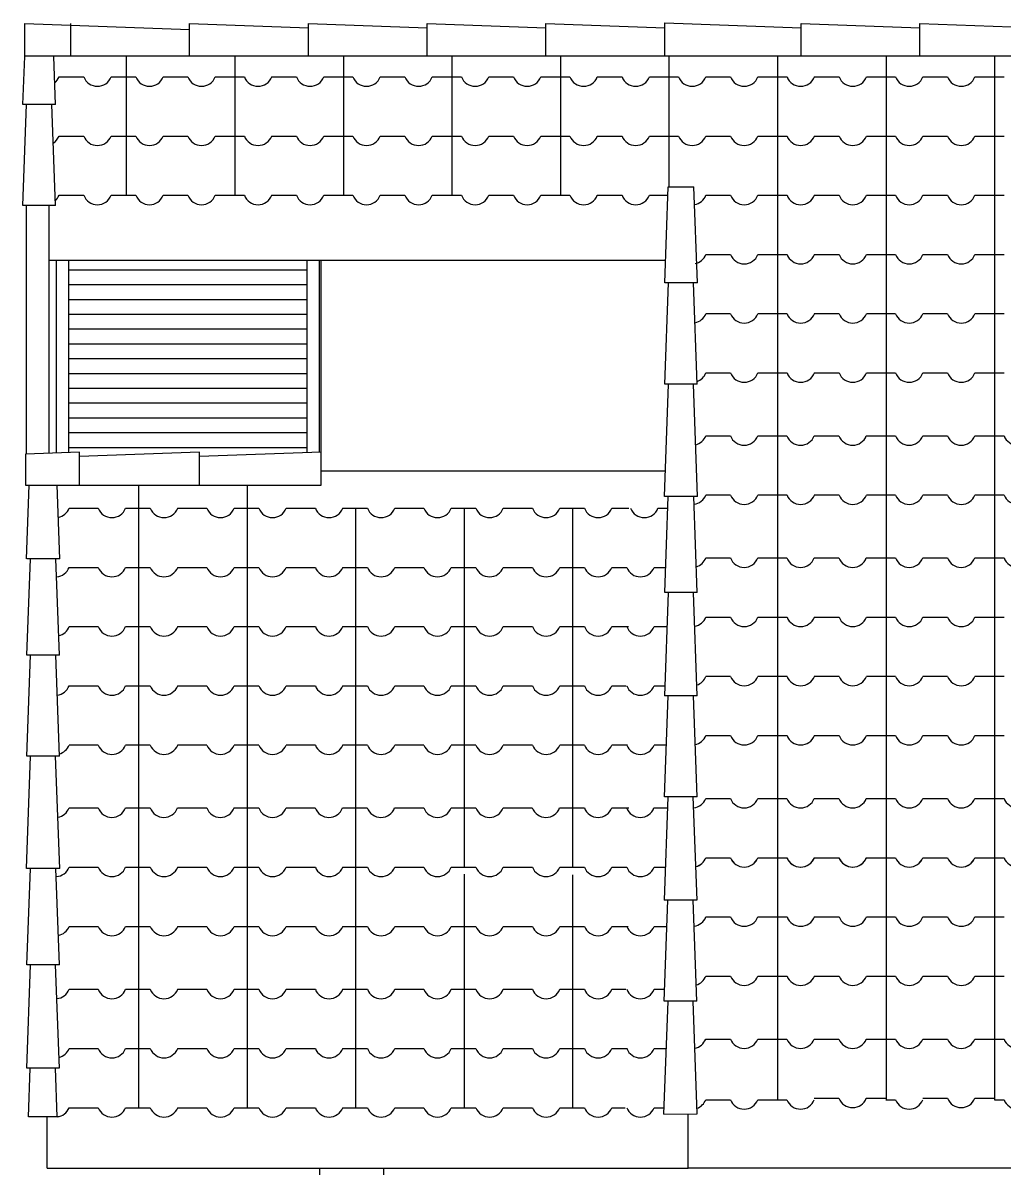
# Model space of a CAD drawing. Extents: x -29 to 75, y 16 to 65.
# Drawn here: x 31.636 to 33.625, y 19.156 to 21.478 of the extents above; entities that cross this region are included whole.
import ezdxf

# ---------------------------------------------------------------- set-up
doc = ezdxf.new("R2010")
doc.units = 0
doc.header["$MEASUREMENT"] = 0
for name, color, linetype in [('CORTE', 244, 'CONTINUOUS'), ('JANELA', 5, 'CONTINUOUS'), ('PAREDE', 7, 'CONTINUOUS'), ('TELHADO', 30, 'CONTINUOUS'), ('VISTAL', 30, 'CONTINUOUS'), ('VISTAP', 244, 'CONTINUOUS')]:
    doc.layers.add(name, color=color, linetype=linetype)

msp = doc.modelspace()

# ---------------------------------------------------------------- linework, layer by layer
at = {"layer": 'CORTE', "color": 1, "linetype": 'Continuous'}
for p, q in [((31.846, 21.4107), (31.846, 21.1284)), ((32.066, 21.4107), (32.066, 21.1284)), ((32.286, 21.4107), (32.286, 21.1284)), ((32.506, 21.4107), (32.506, 21.1284)), ((32.726, 21.4107), (32.726, 21.1284)), ((32.946, 21.4107), (32.946, 21.1458)), ((33.166, 21.4107), (33.166, 20.5208)), ((33.386, 21.4107), (33.386, 20.5208)), ((33.606, 21.4107), (33.606, 20.5208)), ((31.7096, 21.3684), (31.7598, 21.3684)), ((31.8151, 21.3684), (31.8653, 21.3684)), ((31.9206, 21.3684), (31.9708, 21.3684)), ((32.0262, 21.3684), (32.066, 21.3684)), ((32.066, 21.3684), (32.0853, 21.3684)), ((32.1406, 21.3684), (32.1908, 21.3684)), ((32.2462, 21.3684), (32.286, 21.3684)), ((32.286, 21.3684), (32.3053, 21.3684)), ((32.3606, 21.3684), (32.4108, 21.3684)), ((32.4662, 21.3684), (32.506, 21.3684)), ((32.506, 21.3684), (32.5253, 21.3684)), ((32.5806, 21.3684), (32.6308, 21.3684)), ((32.6862, 21.3684), (32.726, 21.3684)), ((32.726, 21.3684), (32.7453, 21.3684)), ((32.8006, 21.3684), (32.8508, 21.3684)), ((32.9062, 21.3684), (32.946, 21.3684)), ((32.946, 21.3684), (32.9653, 21.3684)), ((33.0206, 21.3684), (33.0708, 21.3684)), ((33.1262, 21.3684), (33.166, 21.3684)), ((33.166, 21.3684), (33.1853, 21.3684)), ((33.2406, 21.3684), (33.2908, 21.3684)), ((33.3462, 21.3684), (33.386, 21.3684)), ((33.386, 21.3684), (33.4053, 21.3684)), ((33.4606, 21.3684), (33.5108, 21.3684)), ((33.5662, 21.3684), (33.606, 21.3684)), ((33.606, 21.3684), (33.6253, 21.3684)), ((31.7096, 21.2484), (31.7598, 21.2484)), ((31.8151, 21.2484), (31.8653, 21.2484)), ((31.9206, 21.2484), (31.9708, 21.2484)), ((32.0262, 21.2484), (32.066, 21.2484)), ((32.066, 21.2484), (32.0853, 21.2484)), ((32.1406, 21.2484), (32.1908, 21.2484)), ((32.2462, 21.2484), (32.286, 21.2484)), ((32.286, 21.2484), (32.3053, 21.2484)), ((32.3606, 21.2484), (32.4108, 21.2484)), ((32.4662, 21.2484), (32.506, 21.2484)), ((32.506, 21.2484), (32.5253, 21.2484)), ((32.5806, 21.2484), (32.6308, 21.2484)), ((32.6862, 21.2484), (32.726, 21.2484)), ((32.726, 21.2484), (32.7453, 21.2484)), ((32.8006, 21.2484), (32.8508, 21.2484)), ((32.9062, 21.2484), (32.946, 21.2484)), ((32.946, 21.2484), (32.9653, 21.2484)), ((33.0206, 21.2484), (33.0708, 21.2484)), ((33.1262, 21.2484), (33.166, 21.2484)), ((33.166, 21.2484), (33.1853, 21.2484)), ((33.2406, 21.2484), (33.2908, 21.2484)), ((33.3462, 21.2484), (33.386, 21.2484)), ((33.386, 21.2484), (33.4053, 21.2484)), ((33.4606, 21.2484), (33.5108, 21.2484)), ((33.5662, 21.2484), (33.606, 21.2484)), ((33.606, 21.2484), (33.6253, 21.2484)), ((31.7096, 21.1284), (31.7598, 21.1284)), ((31.8151, 21.1284), (31.8653, 21.1284)), ((31.9206, 21.1284), (31.9708, 21.1284)), ((32.0262, 21.1284), (32.066, 21.1284)), ((32.066, 21.1284), (32.0853, 21.1284)), ((32.1406, 21.1284), (32.1908, 21.1284)), ((32.2462, 21.1284), (32.286, 21.1284)), ((32.286, 21.1284), (32.3053, 21.1284)), ((32.3606, 21.1284), (32.4108, 21.1284)), ((32.4662, 21.1284), (32.506, 21.1284)), ((32.506, 21.1284), (32.5253, 21.1284)), ((32.5806, 21.1284), (32.6308, 21.1284)), ((32.6862, 21.1284), (32.726, 21.1284)), ((32.726, 21.1284), (32.7453, 21.1284)), ((32.8006, 21.1284), (32.8508, 21.1284)), ((32.9062, 21.1284), (32.9439, 21.1284)), ((32.9445, 21.1458), (32.9964, 21.1458)), ((33.0206, 21.1284), (33.0708, 21.1284)), ((33.1262, 21.1284), (33.166, 21.1284)), ((33.166, 21.1284), (33.1853, 21.1284)), ((33.2406, 21.1284), (33.2908, 21.1284)), ((33.3462, 21.1284), (33.386, 21.1284)), ((33.386, 21.1284), (33.4053, 21.1284)), ((33.4606, 21.1284), (33.5108, 21.1284)), ((33.5662, 21.1284), (33.606, 21.1284)), ((33.606, 21.1284), (33.6253, 21.1284)), ((33.0206, 21.0084), (33.0708, 21.0084)), ((33.1262, 21.0084), (33.166, 21.0084)), ((33.1262, 21.0084), (33.166, 21.0084)), ((33.166, 21.0084), (33.1853, 21.0084)), ((33.2406, 21.0084), (33.2908, 21.0084)), ((33.3462, 21.0084), (33.386, 21.0084)), ((33.386, 21.0084), (33.4053, 21.0084)), ((33.4606, 21.0084), (33.5108, 21.0084)), ((33.5662, 21.0084), (33.606, 21.0084)), ((33.606, 21.0084), (33.6253, 21.0084)), ((33.0206, 20.8884), (33.0708, 20.8884)), ((33.1262, 20.8884), (33.166, 20.8884)), ((33.1262, 20.8884), (33.166, 20.8884)), ((33.166, 20.8884), (33.1853, 20.8884)), ((33.2406, 20.8884), (33.2908, 20.8884)), ((33.3462, 20.8884), (33.386, 20.8884)), ((33.386, 20.8884), (33.4053, 20.8884)), ((33.4606, 20.8884), (33.5108, 20.8884)), ((33.5662, 20.8884), (33.606, 20.8884)), ((33.606, 20.8884), (33.6253, 20.8884)), ((33.0206, 20.7684), (33.0708, 20.7684)), ((33.1262, 20.7684), (33.166, 20.7684)), ((33.1262, 20.7684), (33.166, 20.7684)), ((33.166, 20.7684), (33.1853, 20.7684)), ((33.2406, 20.7684), (33.2908, 20.7684)), ((33.3462, 20.7684), (33.386, 20.7684)), ((33.386, 20.7684), (33.4053, 20.7684)), ((33.4606, 20.7684), (33.5108, 20.7684)), ((33.5662, 20.7684), (33.606, 20.7684)), ((33.606, 20.7684), (33.6253, 20.7684)), ((33.0204, 20.6408), (33.0706, 20.6408)), ((33.126, 20.6408), (33.1658, 20.6408)), ((33.126, 20.6408), (33.1658, 20.6408)), ((33.1658, 20.6408), (33.1851, 20.6408)), ((33.2404, 20.6408), (33.2906, 20.6408)), ((33.346, 20.6408), (33.3858, 20.6408)), ((33.3858, 20.6408), (33.4051, 20.6408)), ((33.4604, 20.6408), (33.5106, 20.6408)), ((33.566, 20.6408), (33.6058, 20.6408)), ((33.6058, 20.6408), (33.6251, 20.6408)), ((33.0206, 20.5208), (33.0708, 20.5208)), ((33.0206, 20.5208), (33.0708, 20.5208)), ((33.1262, 20.5208), (33.166, 20.5208)), ((33.1262, 20.5208), (33.166, 20.5208)), ((33.166, 20.5208), (33.166, 19.7855)), ((33.166, 20.5208), (33.1853, 20.5208)), ((33.166, 20.5208), (33.1853, 20.5208)), ((33.2406, 20.5208), (33.2908, 20.5208)), ((33.2406, 20.5208), (33.2908, 20.5208)), ((33.2406, 20.5208), (33.2908, 20.5208)), ((33.3462, 20.5208), (33.386, 20.5208)), ((33.3462, 20.5208), (33.386, 20.5208)), ((33.3462, 20.5208), (33.386, 20.5208)), ((33.3462, 20.5208), (33.386, 20.5208)), ((33.3462, 20.5208), (33.386, 20.5208)), ((33.386, 20.5208), (33.386, 19.7855)), ((33.386, 20.5208), (33.4053, 20.5208)), ((33.386, 20.5208), (33.4053, 20.5208)), ((33.4606, 20.5208), (33.5108, 20.5208)), ((33.4606, 20.5208), (33.5108, 20.5208)), ((33.4606, 20.5208), (33.5108, 20.5208)), ((33.5662, 20.5208), (33.606, 20.5208)), ((33.5662, 20.5208), (33.606, 20.5208)), ((33.5662, 20.5208), (33.606, 20.5208)), ((33.5662, 20.5208), (33.606, 20.5208)), ((33.5662, 20.5208), (33.606, 20.5208)), ((33.606, 20.5208), (33.606, 19.7855)), ((33.606, 20.5208), (33.6253, 20.5208)), ((33.606, 20.5208), (33.6253, 20.5208)), ((33.0204, 20.3932), (33.0706, 20.3932)), ((33.126, 20.3932), (33.1658, 20.3932)), ((33.1658, 20.3932), (33.1851, 20.3932)), ((33.2404, 20.3932), (33.2906, 20.3932)), ((33.346, 20.3932), (33.3858, 20.3932)), ((33.3858, 20.3932), (33.4051, 20.3932)), ((33.4604, 20.3932), (33.5106, 20.3932)), ((33.566, 20.3932), (33.6058, 20.3932)), ((33.6058, 20.3932), (33.6251, 20.3932)), ((33.0206, 20.2732), (33.0708, 20.2732)), ((33.0206, 20.2732), (33.0708, 20.2732)), ((33.1262, 20.2732), (33.166, 20.2732)), ((33.1262, 20.2732), (33.166, 20.2732)), ((33.166, 20.2732), (33.1853, 20.2732)), ((33.166, 20.2732), (33.1853, 20.2732)), ((33.2406, 20.2732), (33.2908, 20.2732)), ((33.2406, 20.2732), (33.2908, 20.2732)), ((33.3462, 20.2732), (33.386, 20.2732)), ((33.3462, 20.2732), (33.386, 20.2732)), ((33.386, 20.2732), (33.4053, 20.2732)), ((33.386, 20.2732), (33.4053, 20.2732)), ((33.4606, 20.2732), (33.5108, 20.2732)), ((33.4606, 20.2732), (33.5108, 20.2732)), ((33.5662, 20.2732), (33.606, 20.2732)), ((33.5662, 20.2732), (33.606, 20.2732)), ((33.606, 20.2732), (33.6253, 20.2732)), ((33.606, 20.2732), (33.6253, 20.2732)), ((33.0206, 20.1532), (33.0708, 20.1532)), ((33.1262, 20.1532), (33.166, 20.1532)), ((33.166, 20.1532), (33.1853, 20.1532)), ((33.2406, 20.1532), (33.2908, 20.1532)), ((33.3462, 20.1532), (33.386, 20.1532)), ((33.386, 20.1532), (33.4053, 20.1532)), ((33.4606, 20.1532), (33.5108, 20.1532)), ((33.5662, 20.1532), (33.606, 20.1532)), ((33.606, 20.1532), (33.6253, 20.1532)), ((33.0206, 20.0332), (33.0708, 20.0332)), ((33.1262, 20.0332), (33.166, 20.0332)), ((33.166, 20.0332), (33.1853, 20.0332)), ((33.2406, 20.0332), (33.2908, 20.0332)), ((33.3462, 20.0332), (33.386, 20.0332)), ((33.386, 20.0332), (33.4053, 20.0332)), ((33.4606, 20.0332), (33.5108, 20.0332)), ((33.5662, 20.0332), (33.606, 20.0332)), ((33.606, 20.0332), (33.6253, 20.0332)), ((33.0204, 19.9055), (33.0706, 19.9055)), ((33.126, 19.9055), (33.1658, 19.9055)), ((33.1658, 19.9055), (33.1851, 19.9055)), ((33.2404, 19.9055), (33.2906, 19.9055)), ((33.346, 19.9055), (33.3858, 19.9055)), ((33.3858, 19.9055), (33.4051, 19.9055)), ((33.4604, 19.9055), (33.5106, 19.9055)), ((33.566, 19.9055), (33.6058, 19.9055)), ((33.6058, 19.9055), (33.6251, 19.9055)), ((33.0204, 19.7855), (33.0706, 19.7855)), ((33.0206, 19.7855), (33.0708, 19.7855)), ((33.126, 19.7855), (33.1658, 19.7855)), ((33.1262, 19.7855), (33.166, 19.7855)), ((33.1658, 19.7855), (33.1851, 19.7855)), ((33.166, 19.7855), (33.166, 19.2979)), ((33.166, 19.7855), (33.1853, 19.7855)), ((33.2404, 19.7855), (33.2906, 19.7855)), ((33.2406, 19.7855), (33.2908, 19.7855)), ((33.346, 19.7855), (33.3858, 19.7855)), ((33.3462, 19.7855), (33.386, 19.7855)), ((33.3858, 19.7855), (33.4051, 19.7855)), ((33.386, 19.7855), (33.386, 19.2979)), ((33.386, 19.7855), (33.4053, 19.7855)), ((33.4604, 19.7855), (33.5106, 19.7855)), ((33.4606, 19.7855), (33.5108, 19.7855)), ((33.566, 19.7855), (33.6058, 19.7855)), ((33.5662, 19.7855), (33.606, 19.7855)), ((33.6058, 19.7855), (33.6251, 19.7855)), ((33.606, 19.7855), (33.606, 19.2979)), ((33.606, 19.7855), (33.6253, 19.7855)), ((33.166, 19.6977), (33.166, 19.2948)), ((33.386, 19.6977), (33.386, 19.2948)), ((33.606, 19.6977), (33.606, 19.2948)), ((33.0206, 19.6655), (33.0708, 19.6655)), ((33.1262, 19.6655), (33.166, 19.6655)), ((33.166, 19.6655), (33.1853, 19.6655)), ((33.2406, 19.6655), (33.2908, 19.6655)), ((33.3462, 19.6655), (33.386, 19.6655)), ((33.386, 19.6655), (33.4053, 19.6655)), ((33.4606, 19.6655), (33.5108, 19.6655)), ((33.5662, 19.6655), (33.606, 19.6655)), ((33.606, 19.6655), (33.6253, 19.6655)), ((33.0206, 19.5455), (33.0708, 19.5455)), ((33.1262, 19.5455), (33.166, 19.5455)), ((33.166, 19.5455), (33.1853, 19.5455)), ((33.2406, 19.5455), (33.2908, 19.5455)), ((33.3462, 19.5455), (33.386, 19.5455)), ((33.386, 19.5455), (33.4053, 19.5455)), ((33.4606, 19.5455), (33.5108, 19.5455)), ((33.5662, 19.5455), (33.606, 19.5455)), ((33.606, 19.5455), (33.6253, 19.5455)), ((33.0204, 19.4179), (33.0706, 19.4179)), ((33.126, 19.4179), (33.1658, 19.4179)), ((33.1658, 19.4179), (33.1851, 19.4179)), ((33.2404, 19.4179), (33.2906, 19.4179)), ((33.346, 19.4179), (33.3858, 19.4179)), ((33.3858, 19.4179), (33.4051, 19.4179)), ((33.4604, 19.4179), (33.5106, 19.4179)), ((33.566, 19.4179), (33.6058, 19.4179)), ((33.6058, 19.4179), (33.6251, 19.4179)), ((33.0204, 19.2948), (33.0706, 19.2948)), ((33.126, 19.2948), (33.1658, 19.2948)), ((33.1658, 19.2948), (33.1851, 19.2948)), ((33.2404, 19.2979), (33.2906, 19.2979)), ((33.346, 19.2979), (33.3858, 19.2979)), ((33.3858, 19.2948), (33.4051, 19.2948)), ((33.4604, 19.2979), (33.5106, 19.2979)), ((33.566, 19.2979), (33.6058, 19.2979)), ((33.6058, 19.2948), (33.6251, 19.2948))]:
    msp.add_line(p, q, dxfattribs=at)
for centre, start in [((31.6819, 21.379), 309.9216), ((31.7874, 21.379), 201.0517), ((31.893, 21.379), 201.0517), ((31.9985, 21.379), 201.0517), ((32.113, 21.379), 201.0517), ((32.2185, 21.379), 201.0517), ((32.333, 21.379), 201.0517), ((32.4385, 21.379), 201.0517), ((32.553, 21.379), 201.0517), ((32.6585, 21.379), 201.0517), ((32.773, 21.379), 201.0517), ((32.8785, 21.379), 201.0517), ((32.993, 21.379), 201.0517), ((33.0985, 21.379), 201.0517), ((33.213, 21.379), 201.0517), ((33.3185, 21.379), 201.0517), ((33.433, 21.379), 201.0517), ((33.5385, 21.379), 201.0517), ((31.6819, 21.259), 302.205), ((31.7874, 21.259), 201.0517), ((31.893, 21.259), 201.0517), ((31.9985, 21.259), 201.0517), ((32.113, 21.259), 201.0517), ((32.2185, 21.259), 201.0517), ((32.333, 21.259), 201.0517), ((32.4385, 21.259), 201.0517), ((32.553, 21.259), 201.0517), ((32.6585, 21.259), 201.0517), ((32.773, 21.259), 201.0517), ((32.8785, 21.259), 201.0517), ((32.993, 21.259), 201.0517), ((33.0985, 21.259), 201.0517), ((33.213, 21.259), 201.0517), ((33.3185, 21.259), 201.0517), ((33.433, 21.259), 201.0517), ((33.5385, 21.259), 201.0517), ((31.6819, 21.139), 312.4266), ((31.7874, 21.139), 201.0517), ((31.893, 21.139), 201.0517), ((31.9985, 21.139), 201.0517), ((32.113, 21.139), 201.0517), ((32.2185, 21.139), 201.0517), ((32.333, 21.139), 201.0517), ((32.4385, 21.139), 201.0517), ((32.553, 21.139), 201.0517), ((32.6585, 21.139), 201.0517), ((32.773, 21.139), 201.0517), ((32.8785, 21.139), 201.0517), ((32.993, 21.139), 279.2545), ((33.0985, 21.139), 201.0517), ((33.213, 21.139), 201.0517), ((33.3185, 21.139), 201.0517), ((33.433, 21.139), 201.0517), ((33.5385, 21.139), 201.0517), ((32.993, 21.019), 281.2181), ((33.0985, 21.019), 201.0517), ((33.213, 21.019), 201.0517), ((33.3185, 21.019), 201.0517), ((33.433, 21.019), 201.0517), ((33.5385, 21.019), 201.0517), ((32.993, 20.899), 281.2181), ((33.0985, 20.899), 201.0517), ((33.213, 20.899), 201.0517), ((33.3185, 20.899), 201.0517), ((33.433, 20.899), 201.0517), ((33.5385, 20.899), 201.0517), ((32.993, 20.779), 289.797), ((33.0985, 20.779), 201.0517), ((33.213, 20.779), 201.0517), ((33.3185, 20.779), 201.0517), ((33.433, 20.779), 201.0517), ((33.5385, 20.779), 201.0517), ((32.9928, 20.6514), 284.3172), ((33.0983, 20.6514), 201.0517), ((33.2128, 20.6514), 201.0517), ((33.3183, 20.6514), 201.0517), ((33.4328, 20.6514), 201.0517), ((33.5383, 20.6514), 201.0517), ((33.6528, 20.6514), 201.0517), ((32.993, 20.5314), 277.6577), ((32.993, 20.5314), 277.6577), ((33.0985, 20.5314), 201.0517), ((33.0985, 20.5314), 201.0517), ((33.213, 20.5314), 201.0517), ((33.213, 20.5314), 201.0517), ((33.213, 20.5314), 201.0517), ((33.3185, 20.5314), 201.0517), ((33.3185, 20.5314), 201.0517), ((33.3185, 20.5314), 201.0517), ((33.433, 20.5314), 201.0517), ((33.433, 20.5314), 201.0517), ((33.433, 20.5314), 201.0517), ((33.5385, 20.5314), 201.0517), ((33.5385, 20.5314), 201.0517), ((33.5385, 20.5314), 201.0517), ((33.653, 20.5314), 201.0517), ((33.653, 20.5314), 201.0517), ((32.9928, 20.4038), 287.0619), ((33.0983, 20.4038), 201.0517), ((33.2128, 20.4038), 201.0517), ((33.3183, 20.4038), 201.0517), ((33.4328, 20.4038), 201.0517), ((33.5383, 20.4038), 201.0517), ((33.6528, 20.4038), 201.0517), ((32.993, 20.2838), 280.148), ((32.993, 20.2838), 280.148), ((33.0985, 20.2838), 201.0517), ((33.0985, 20.2838), 201.0517), ((33.213, 20.2838), 201.0517), ((33.213, 20.2838), 201.0517), ((33.3185, 20.2838), 201.0517), ((33.3185, 20.2838), 201.0517), ((33.433, 20.2838), 201.0517), ((33.433, 20.2838), 201.0517), ((33.5385, 20.2838), 201.0517), ((33.5385, 20.2838), 201.0517), ((32.993, 20.1638), 288.6895), ((33.0985, 20.1638), 201.0517), ((33.213, 20.1638), 201.0517), ((33.3185, 20.1638), 201.0517), ((33.433, 20.1638), 201.0517), ((33.5385, 20.1638), 201.0517), ((32.993, 20.0438), 281.7517), ((33.0985, 20.0438), 201.0517), ((33.213, 20.0438), 201.0517), ((33.3185, 20.0438), 201.0517), ((33.433, 20.0438), 201.0517), ((33.5385, 20.0438), 201.0517), ((32.9928, 19.9162), 276.4186), ((33.0983, 19.9162), 201.0517), ((33.2128, 19.9162), 201.0517), ((33.3183, 19.9162), 201.0517), ((33.4328, 19.9162), 201.0517), ((33.5383, 19.9162), 201.0517), ((33.6528, 19.9162), 201.0517), ((32.9928, 19.7962), 284.8564), ((32.993, 19.7962), 284.4695), ((33.0983, 19.7962), 201.0517), ((33.0985, 19.7962), 201.0517), ((33.2128, 19.7962), 201.0517), ((33.213, 19.7962), 201.0517), ((33.3183, 19.7962), 201.0517), ((33.3185, 19.7962), 201.0517), ((33.4328, 19.7962), 201.0517), ((33.433, 19.7962), 201.0517), ((33.5383, 19.7962), 201.0517), ((33.5385, 19.7962), 201.0517), ((33.6528, 19.7962), 201.0517), ((32.993, 19.6762), 277.6299), ((33.0985, 19.6762), 201.0517), ((33.213, 19.6762), 201.0517), ((33.3185, 19.6762), 201.0517), ((33.433, 19.6762), 201.0517), ((33.5385, 19.6762), 201.0517), ((32.993, 19.5562), 286.097), ((33.0985, 19.5562), 201.0517), ((33.213, 19.5562), 201.0517), ((33.3185, 19.5562), 201.0517), ((33.433, 19.5562), 201.0517), ((33.5385, 19.5562), 201.0517), ((32.9928, 19.4286), 280.6986), ((33.0983, 19.4286), 201.0517), ((33.2128, 19.4286), 201.0517), ((33.3183, 19.4286), 201.0517), ((33.4328, 19.4286), 201.0517), ((33.5383, 19.4286), 201.0517), ((33.6528, 19.4286), 201.0517), ((32.9928, 19.3055), 289.4835), ((33.0983, 19.3055), 201.0517), ((33.2128, 19.3055), 201.0517), ((33.3183, 19.3086), 201.0517), ((33.4328, 19.3055), 201.0517), ((33.5383, 19.3086), 201.0517), ((33.6528, 19.3055), 201.0517)]:
    msp.add_arc(centre, 0.0297, start, 338.9483, dxfattribs=at)
at = {"layer": 'JANELA', "color": 1}
for p, q in [((31.6897, 20.9962), (31.6897, 21.1077)), ((33.0039, 20.518), (32.9369, 20.518)), ((32.9358, 19.2659), (33.0031, 19.266)), ((32.9852, 19.1563), (32.9852, 19.2651))]:
    msp.add_line(p, q, dxfattribs=at)
at = {"layer": 'PAREDE', "color": 1}
msp.add_line((32.2412, 20.5405), (32.2412, 20.9962), dxfattribs=at)
at = {"layer": 'PAREDE', "color": 244}
msp.add_line((32.2382, 16.5915), (32.2382, 19.1563), dxfattribs=at)
at = {"layer": 'TELHADO', "linetype": 'Continuous'}
msp.add_line((31.6433, 21.1074), (31.6433, 20.6034), dxfattribs=at)
at = {"layer": 'TELHADO', "color": 244, "linetype": 'Continuous'}
for p, q in [((31.7509, 20.6076), (31.6414, 20.6036)), ((31.6414, 20.6036), (31.6414, 20.5405)), ((31.9943, 20.6076), (31.7509, 20.5988)), ((31.7509, 20.5417), (31.7509, 20.6076)), ((32.2412, 20.6077), (31.9942, 20.5988)), ((31.9943, 20.5417), (31.9943, 20.6076)), ((32.2412, 20.5695), (32.9375, 20.5695)), ((31.6414, 20.5405), (32.2412, 20.5405)), ((31.6439, 20.3914), (31.6492, 20.5405)), ((31.711, 20.3914), (31.7057, 20.5405)), ((31.8707, 20.5405), (31.8707, 19.7663)), ((32.0907, 20.5405), (32.0907, 19.7663)), ((31.7301, 20.494), (31.7699, 20.494)), ((31.7301, 20.494), (31.7699, 20.494)), ((31.7699, 20.494), (31.7892, 20.494)), ((31.8445, 20.494), (31.8947, 20.494)), ((31.9501, 20.494), (31.9899, 20.494)), ((31.9501, 20.494), (31.9899, 20.494)), ((31.9899, 20.494), (32.0092, 20.494)), ((32.0645, 20.494), (32.1147, 20.494)), ((32.1701, 20.494), (32.2099, 20.494)), ((32.1701, 20.494), (32.2099, 20.494)), ((32.2099, 20.494), (32.2292, 20.494)), ((32.2845, 20.494), (32.3347, 20.494)), ((32.3107, 20.494), (32.3107, 19.7663)), ((32.3901, 20.494), (32.4299, 20.494)), ((32.4299, 20.494), (32.4492, 20.494)), ((32.5045, 20.494), (32.5547, 20.494)), ((32.5307, 20.494), (32.5307, 19.7663)), ((32.6101, 20.494), (32.6499, 20.494)), ((32.6499, 20.494), (32.6692, 20.494)), ((32.7245, 20.494), (32.7747, 20.494)), ((32.7507, 20.494), (32.7507, 19.7663)), ((32.8301, 20.494), (32.8648, 20.494)), ((32.8301, 20.494), (32.8648, 20.494)), ((32.9237, 20.494), (32.9436, 20.494)), ((32.9237, 20.494), (32.9436, 20.494)), ((31.711, 20.3914), (31.6441, 20.3914)), ((31.6446, 20.1962), (31.6516, 20.3914)), ((31.7105, 20.1962), (31.7035, 20.3914)), ((31.7301, 20.374), (31.7699, 20.374)), ((31.7301, 20.374), (31.7699, 20.374)), ((31.7699, 20.374), (31.7892, 20.374)), ((31.8445, 20.374), (31.8947, 20.374)), ((31.9501, 20.374), (31.9899, 20.374)), ((31.9501, 20.374), (31.9899, 20.374)), ((31.9899, 20.374), (32.0092, 20.374)), ((32.0645, 20.374), (32.1147, 20.374)), ((32.1701, 20.374), (32.2099, 20.374)), ((32.1701, 20.374), (32.2099, 20.374)), ((32.2099, 20.374), (32.2292, 20.374)), ((32.2845, 20.374), (32.3347, 20.374)), ((32.3901, 20.374), (32.4299, 20.374)), ((32.4299, 20.374), (32.4492, 20.374)), ((32.5045, 20.374), (32.5547, 20.374)), ((32.6101, 20.374), (32.6499, 20.374)), ((32.6499, 20.374), (32.6692, 20.374)), ((32.7245, 20.374), (32.7747, 20.374)), ((32.8301, 20.374), (32.8605, 20.374)), ((32.8301, 20.374), (32.8605, 20.374)), ((32.9158, 20.374), (32.9392, 20.374)), ((32.9158, 20.374), (32.9392, 20.374)), ((31.7301, 20.254), (31.7699, 20.254)), ((31.7301, 20.254), (31.7699, 20.254)), ((31.7699, 20.254), (31.7892, 20.254)), ((31.8445, 20.254), (31.8947, 20.254)), ((31.9501, 20.254), (31.9899, 20.254)), ((31.9501, 20.254), (31.9899, 20.254)), ((31.9899, 20.254), (32.0092, 20.254)), ((32.0645, 20.254), (32.1147, 20.254)), ((32.1701, 20.254), (32.2099, 20.254)), ((32.1701, 20.254), (32.2099, 20.254)), ((32.2099, 20.254), (32.2292, 20.254)), ((32.2845, 20.254), (32.3347, 20.254)), ((32.3901, 20.254), (32.4299, 20.254)), ((32.4299, 20.254), (32.4492, 20.254)), ((32.5045, 20.254), (32.5547, 20.254)), ((32.6101, 20.254), (32.6499, 20.254)), ((32.6499, 20.254), (32.6692, 20.254)), ((32.7245, 20.254), (32.7747, 20.254)), ((32.8301, 20.254), (32.8637, 20.254)), ((32.8301, 20.254), (32.8637, 20.254)), ((32.9158, 20.254), (32.9425, 20.254)), ((32.9158, 20.254), (32.9425, 20.254)), ((31.6444, 19.9912), (31.6518, 20.1962)), ((31.7105, 20.1962), (31.6446, 20.1962)), ((31.7103, 19.9912), (31.7029, 20.1962)), ((31.7301, 20.134), (31.7699, 20.134)), ((31.7301, 20.134), (31.7699, 20.134)), ((31.7699, 20.134), (31.7892, 20.134)), ((31.8445, 20.134), (31.8947, 20.134)), ((31.9501, 20.134), (31.9899, 20.134)), ((31.9501, 20.134), (31.9899, 20.134)), ((31.9899, 20.134), (32.0092, 20.134)), ((32.0645, 20.134), (32.1147, 20.134)), ((32.1701, 20.134), (32.2099, 20.134)), ((32.1701, 20.134), (32.2099, 20.134)), ((32.2099, 20.134), (32.2292, 20.134)), ((32.2845, 20.134), (32.3347, 20.134)), ((32.3901, 20.134), (32.4299, 20.134)), ((32.4299, 20.134), (32.4492, 20.134)), ((32.5045, 20.134), (32.5547, 20.134)), ((32.6101, 20.134), (32.6499, 20.134)), ((32.6499, 20.134), (32.6692, 20.134)), ((32.7245, 20.134), (32.7747, 20.134)), ((32.8301, 20.134), (32.8593, 20.134)), ((32.8301, 20.134), (32.8593, 20.134)), ((32.9158, 20.134), (32.9381, 20.134)), ((32.9158, 20.134), (32.9381, 20.134)), ((31.7301, 20.014), (31.7699, 20.014)), ((31.7301, 20.014), (31.7699, 20.014)), ((31.7699, 20.014), (31.7892, 20.014)), ((31.8445, 20.014), (31.8947, 20.014)), ((31.9501, 20.014), (31.9899, 20.014)), ((31.9501, 20.014), (31.9899, 20.014)), ((31.9899, 20.014), (32.0092, 20.014)), ((32.0645, 20.014), (32.1147, 20.014)), ((32.1701, 20.014), (32.2099, 20.014)), ((32.1701, 20.014), (32.2099, 20.014)), ((32.2099, 20.014), (32.2292, 20.014)), ((32.2845, 20.014), (32.3347, 20.014)), ((32.3901, 20.014), (32.4299, 20.014)), ((32.4299, 20.014), (32.4492, 20.014)), ((32.5045, 20.014), (32.5547, 20.014)), ((32.6101, 20.014), (32.6499, 20.014)), ((32.6499, 20.014), (32.6692, 20.014)), ((32.7245, 20.014), (32.7747, 20.014)), ((32.8301, 20.014), (32.862, 20.014)), ((32.8301, 20.014), (32.862, 20.014)), ((32.9158, 20.014), (32.9408, 20.014)), ((32.9158, 20.014), (32.9408, 20.014)), ((31.6438, 19.7636), (31.652, 19.9912)), ((31.7103, 19.9912), (31.6444, 19.9912)), ((31.711, 19.7636), (31.7028, 19.9912)), ((31.7299, 19.8863), (31.7697, 19.8863)), ((31.7299, 19.8863), (31.7697, 19.8863)), ((31.7697, 19.8863), (31.789, 19.8863)), ((31.8443, 19.8863), (31.8945, 19.8863)), ((31.9499, 19.8863), (31.9897, 19.8863)), ((31.9499, 19.8863), (31.9897, 19.8863)), ((31.9897, 19.8863), (32.009, 19.8863)), ((32.0643, 19.8863), (32.1145, 19.8863)), ((32.1699, 19.8863), (32.2097, 19.8863)), ((32.1699, 19.8863), (32.2097, 19.8863)), ((32.2097, 19.8863), (32.229, 19.8863)), ((32.2843, 19.8863), (32.3345, 19.8863)), ((32.3899, 19.8863), (32.4297, 19.8863)), ((32.4297, 19.8863), (32.449, 19.8863)), ((32.5043, 19.8863), (32.5545, 19.8863)), ((32.6099, 19.8863), (32.6497, 19.8863)), ((32.6497, 19.8863), (32.669, 19.8863)), ((32.7243, 19.8863), (32.7745, 19.8863)), ((32.8299, 19.8863), (32.8649, 19.8863)), ((32.8299, 19.8863), (32.8649, 19.8863)), ((32.9156, 19.8863), (32.9437, 19.8863)), ((32.9156, 19.8863), (32.9437, 19.8863)), ((31.711, 19.7636), (31.644, 19.7636)), ((31.6445, 19.5684), (31.6515, 19.7636)), ((31.7033, 19.7636), (31.7033, 19.7637)), ((31.7104, 19.5684), (31.7034, 19.7636)), ((31.7301, 19.7663), (31.7699, 19.7663)), ((31.7301, 19.7663), (31.7699, 19.7663)), ((31.7699, 19.7663), (31.7892, 19.7663)), ((31.7699, 19.7663), (31.7892, 19.7663)), ((31.8445, 19.7663), (31.8947, 19.7663)), ((31.8445, 19.7663), (31.8947, 19.7663)), ((31.8707, 19.7663), (31.8707, 19.2787)), ((31.9501, 19.7663), (31.9899, 19.7663)), ((31.9501, 19.7663), (31.9899, 19.7663)), ((31.9899, 19.7663), (32.0092, 19.7663)), ((31.9899, 19.7663), (32.0092, 19.7663)), ((32.0645, 19.7663), (32.1147, 19.7663)), ((32.0645, 19.7663), (32.1147, 19.7663)), ((32.0907, 19.7663), (32.0907, 19.2787)), ((32.1701, 19.7663), (32.2099, 19.7663)), ((32.1701, 19.7663), (32.2099, 19.7663)), ((32.2099, 19.7663), (32.2292, 19.7663)), ((32.2099, 19.7663), (32.2292, 19.7663)), ((32.2845, 19.7663), (32.3347, 19.7663)), ((32.2845, 19.7663), (32.3347, 19.7663)), ((32.2845, 19.7663), (32.3347, 19.7663)), ((32.3107, 19.7663), (32.3107, 19.2787)), ((32.3901, 19.7663), (32.4299, 19.7663)), ((32.3901, 19.7663), (32.4299, 19.7663)), ((32.3901, 19.7663), (32.4299, 19.7663)), ((32.3901, 19.7663), (32.4299, 19.7663)), ((32.3901, 19.7663), (32.4299, 19.7663)), ((32.4299, 19.7663), (32.4492, 19.7663)), ((32.4299, 19.7663), (32.4492, 19.7663)), ((32.4299, 19.7663), (32.4492, 19.7663)), ((32.4299, 19.7663), (32.4492, 19.7663)), ((32.4299, 19.7663), (32.4492, 19.7663)), ((32.5045, 19.7663), (32.5547, 19.7663)), ((32.5045, 19.7663), (32.5547, 19.7663)), ((32.5045, 19.7663), (32.5547, 19.7663)), ((32.6101, 19.7663), (32.6499, 19.7663)), ((32.6101, 19.7663), (32.6499, 19.7663)), ((32.6101, 19.7663), (32.6499, 19.7663)), ((32.6499, 19.7663), (32.6692, 19.7663)), ((32.6499, 19.7663), (32.6692, 19.7663)), ((32.6499, 19.7663), (32.6692, 19.7663)), ((32.7245, 19.7663), (32.7747, 19.7663)), ((32.8301, 19.7663), (32.8606, 19.7663)), ((32.8301, 19.7663), (32.8606, 19.7663)), ((32.8301, 19.7663), (32.8606, 19.7663)), ((32.8301, 19.7663), (32.8606, 19.7663)), ((32.8301, 19.7663), (32.8606, 19.7663)), ((32.8301, 19.7663), (32.8606, 19.7663)), ((32.8301, 19.7663), (32.8606, 19.7663)), ((32.9158, 19.7663), (32.9394, 19.7663)), ((32.9158, 19.7663), (32.9394, 19.7663)), ((32.9158, 19.7663), (32.9394, 19.7663)), ((32.9158, 19.7663), (32.9394, 19.7663)), ((32.5307, 19.7523), (32.5307, 19.2787)), ((32.7507, 19.7506), (32.7507, 19.2787)), ((31.7301, 19.6463), (31.7699, 19.6463)), ((31.7699, 19.6463), (31.7892, 19.6463)), ((31.8445, 19.6463), (31.8947, 19.6463)), ((31.9501, 19.6463), (31.9899, 19.6463)), ((31.9899, 19.6463), (32.0092, 19.6463)), ((32.0645, 19.6463), (32.1147, 19.6463)), ((32.1701, 19.6463), (32.2099, 19.6463)), ((32.2099, 19.6463), (32.2292, 19.6463)), ((32.2845, 19.6463), (32.3347, 19.6463)), ((32.3901, 19.6463), (32.4299, 19.6463)), ((32.4299, 19.6463), (32.4492, 19.6463)), ((32.5045, 19.6463), (32.5547, 19.6463)), ((32.6101, 19.6463), (32.6499, 19.6463)), ((32.6499, 19.6463), (32.6692, 19.6463)), ((32.7245, 19.6463), (32.7747, 19.6463)), ((32.8301, 19.6463), (32.8632, 19.6463)), ((32.8301, 19.6463), (32.8632, 19.6463)), ((32.8301, 19.6463), (32.8632, 19.6463)), ((32.9158, 19.6463), (32.942, 19.6463)), ((32.9158, 19.6463), (32.942, 19.6463)), ((31.6445, 19.3592), (31.652, 19.5684)), ((31.7104, 19.5684), (31.6445, 19.5684)), ((31.7103, 19.3592), (31.7028, 19.5684)), ((31.7301, 19.5187), (31.7699, 19.5187)), ((31.7301, 19.5187), (31.7699, 19.5187)), ((31.7699, 19.5187), (31.7892, 19.5187)), ((31.7699, 19.5187), (31.7892, 19.5187)), ((31.7699, 19.5187), (31.7892, 19.5187)), ((31.7699, 19.5187), (31.7892, 19.5187)), ((31.8445, 19.5187), (31.8947, 19.5187)), ((31.8445, 19.5187), (31.8947, 19.5187)), ((31.9501, 19.5187), (31.9899, 19.5187)), ((31.9501, 19.5187), (31.9899, 19.5187)), ((31.9899, 19.5187), (32.0092, 19.5187)), ((31.9899, 19.5187), (32.0092, 19.5187)), ((31.9899, 19.5187), (32.0092, 19.5187)), ((31.9899, 19.5187), (32.0092, 19.5187)), ((32.0645, 19.5187), (32.1147, 19.5187)), ((32.0645, 19.5187), (32.1147, 19.5187)), ((32.1701, 19.5187), (32.2099, 19.5187)), ((32.1701, 19.5187), (32.2099, 19.5187)), ((32.2099, 19.5187), (32.2292, 19.5187)), ((32.2099, 19.5187), (32.2292, 19.5187)), ((32.2845, 19.5187), (32.3347, 19.5187)), ((32.2845, 19.5187), (32.3347, 19.5187)), ((32.3901, 19.5187), (32.4299, 19.5187)), ((32.3901, 19.5187), (32.4299, 19.5187)), ((32.4299, 19.5187), (32.4492, 19.5187)), ((32.4299, 19.5187), (32.4492, 19.5187)), ((32.5045, 19.5187), (32.5547, 19.5187)), ((32.5045, 19.5187), (32.5547, 19.5187)), ((32.6101, 19.5187), (32.6499, 19.5187)), ((32.6101, 19.5187), (32.6499, 19.5187)), ((32.6499, 19.5187), (32.6692, 19.5187)), ((32.6499, 19.5187), (32.6692, 19.5187)), ((32.7245, 19.5187), (32.7747, 19.5187)), ((32.7245, 19.5187), (32.7747, 19.5187)), ((32.8301, 19.5187), (32.8586, 19.5187)), ((32.8301, 19.5187), (32.8586, 19.5187)), ((32.8301, 19.5187), (32.8586, 19.5187)), ((32.8301, 19.5187), (32.8586, 19.5187)), ((32.8301, 19.5187), (32.8586, 19.5187)), ((32.8301, 19.5187), (32.8586, 19.5187)), ((32.9158, 19.5187), (32.9374, 19.5187)), ((32.9158, 19.5187), (32.9374, 19.5187)), ((32.9158, 19.5187), (32.9374, 19.5187)), ((32.9158, 19.5187), (32.9374, 19.5187)), ((32.9158, 19.5187), (32.9374, 19.5187)), ((32.9158, 19.5187), (32.9374, 19.5187)), ((31.7301, 19.3987), (31.7699, 19.3987)), ((31.7699, 19.3987), (31.7892, 19.3987)), ((31.7699, 19.3987), (31.7892, 19.3987)), ((31.8445, 19.3987), (31.8947, 19.3987)), ((31.9501, 19.3987), (31.9899, 19.3987)), ((31.9899, 19.3987), (32.0092, 19.3987)), ((31.9899, 19.3987), (32.0092, 19.3987)), ((32.0645, 19.3987), (32.1147, 19.3987)), ((32.1701, 19.3987), (32.2099, 19.3987)), ((32.2099, 19.3987), (32.2292, 19.3987)), ((32.2845, 19.3987), (32.3347, 19.3987)), ((32.3901, 19.3987), (32.4299, 19.3987)), ((32.4299, 19.3987), (32.4492, 19.3987)), ((32.5045, 19.3987), (32.5547, 19.3987)), ((32.6101, 19.3987), (32.6499, 19.3987)), ((32.6499, 19.3987), (32.6692, 19.3987)), ((32.7245, 19.3987), (32.7747, 19.3987)), ((32.8301, 19.3987), (32.8618, 19.3987)), ((32.8301, 19.3987), (32.8618, 19.3987)), ((32.8301, 19.3987), (32.8618, 19.3987)), ((32.9158, 19.3987), (32.9406, 19.3987)), ((32.9158, 19.3987), (32.9406, 19.3987)), ((32.9158, 19.3987), (32.9406, 19.3987)), ((31.7099, 19.3592), (31.6441, 19.3592)), ((31.6479, 19.2605), (31.6514, 19.3592)), ((31.7061, 19.2605), (31.7025, 19.3592)), ((31.7301, 19.2787), (31.7699, 19.2787)), ((31.7699, 19.2787), (31.7892, 19.2787)), ((31.7699, 19.2787), (31.7892, 19.2787)), ((31.8445, 19.2787), (31.8947, 19.2787)), ((31.9501, 19.2787), (31.9899, 19.2787)), ((31.9899, 19.2787), (32.0092, 19.2787)), ((31.9899, 19.2787), (32.0092, 19.2787)), ((32.0645, 19.2787), (32.1147, 19.2787)), ((32.1701, 19.2787), (32.2099, 19.2787)), ((32.2099, 19.2787), (32.2292, 19.2787)), ((32.2845, 19.2787), (32.3347, 19.2787)), ((32.3901, 19.2787), (32.4299, 19.2787)), ((32.4299, 19.2787), (32.4492, 19.2787)), ((32.5045, 19.2787), (32.5547, 19.2787)), ((32.6101, 19.2787), (32.6499, 19.2787)), ((32.6499, 19.2787), (32.6692, 19.2787)), ((32.7245, 19.2787), (32.7747, 19.2787)), ((32.8301, 19.2787), (32.8575, 19.2787)), ((32.8301, 19.2787), (32.8575, 19.2787)), ((32.8301, 19.2787), (32.8575, 19.2787)), ((32.9158, 19.2787), (32.9363, 19.2787)), ((32.9158, 19.2787), (32.9363, 19.2787)), ((32.9158, 19.2787), (32.9363, 19.2787)), ((31.7099, 19.2605), (31.6479, 19.2605)), ((31.6858, 19.1563), (31.6858, 19.2605)), ((31.6858, 19.1563), (32.9852, 19.1563)), ((32.3682, 17.7915), (32.3682, 19.1563))]:
    msp.add_line(p, q, dxfattribs=at)
for centre, start in [((31.7024, 20.5046), 280.973), ((31.8169, 20.5046), 201.0517), ((31.9224, 20.5046), 201.0517), ((32.0369, 20.5046), 201.0517), ((32.1424, 20.5046), 201.0517), ((32.2569, 20.5046), 201.0517), ((32.3624, 20.5046), 201.0517), ((32.4769, 20.5046), 201.0517), ((32.5824, 20.5046), 201.0517), ((32.6969, 20.5046), 201.0517), ((32.8024, 20.5046), 201.0517), ((32.896, 20.5046), 201.0517), ((31.7024, 20.3846), 274.7405), ((31.8169, 20.3846), 201.0517), ((31.9224, 20.3846), 201.0517), ((32.0369, 20.3846), 201.0517), ((32.1424, 20.3846), 201.0517), ((32.2569, 20.3846), 201.0517), ((32.3624, 20.3846), 201.0517), ((32.4769, 20.3846), 201.0517), ((32.5824, 20.3846), 201.0517), ((32.6969, 20.3846), 201.0517), ((32.8024, 20.3846), 201.0517), ((32.8881, 20.3846), 201.0517), ((31.7024, 20.2646), 283.1444), ((31.8169, 20.2646), 201.0517), ((31.9224, 20.2646), 201.0517), ((32.0369, 20.2646), 201.0517), ((32.1424, 20.2646), 201.0517), ((32.2569, 20.2646), 201.0517), ((32.3624, 20.2646), 201.0517), ((32.4769, 20.2646), 201.0517), ((32.5824, 20.2646), 201.0517), ((32.6969, 20.2646), 201.0517), ((32.8024, 20.2646), 201.0517), ((32.8881, 20.2646), 201.0517), ((31.7024, 20.1446), 276.6881), ((31.8169, 20.1446), 201.0517), ((31.9224, 20.1446), 201.0517), ((32.0369, 20.1446), 201.0517), ((32.1424, 20.1446), 201.0517), ((32.2569, 20.1446), 201.0517), ((32.3624, 20.1446), 201.0517), ((32.4769, 20.1446), 201.0517), ((32.5824, 20.1446), 201.0517), ((32.6969, 20.1446), 201.0517), ((32.8024, 20.1446), 201.0517), ((32.8881, 20.1446), 201.0517), ((31.7024, 20.0246), 285.132), ((31.8169, 20.0246), 201.0517), ((31.9224, 20.0246), 201.0517), ((32.0369, 20.0246), 201.0517), ((32.1424, 20.0246), 201.0517), ((32.2569, 20.0246), 201.0517), ((32.3624, 20.0246), 201.0517), ((32.4769, 20.0246), 201.0517), ((32.5824, 20.0246), 201.0517), ((32.6969, 20.0246), 201.0517), ((32.8024, 20.0246), 201.0517), ((32.8881, 20.0246), 201.0517), ((31.7022, 19.897), 279.7509), ((31.8167, 19.897), 201.0517), ((31.9222, 19.897), 201.0517), ((32.0367, 19.897), 201.0517), ((32.1422, 19.897), 201.0517), ((32.2567, 19.897), 201.0517), ((32.3622, 19.897), 201.0517), ((32.4767, 19.897), 201.0517), ((32.5822, 19.897), 201.0517), ((32.6967, 19.897), 201.0517), ((32.8022, 19.897), 201.0517), ((32.8879, 19.897), 201.0517), ((31.7024, 19.777), 273.1527), ((31.7024, 19.777), 273.1527), ((31.8169, 19.777), 201.0517), ((31.8169, 19.777), 201.0517), ((31.9224, 19.777), 201.0517), ((31.9224, 19.777), 201.0517), ((32.0369, 19.777), 201.0517), ((32.0369, 19.777), 201.0517), ((32.1424, 19.777), 201.0517), ((32.1424, 19.777), 201.0517), ((32.2569, 19.777), 201.0517), ((32.2569, 19.777), 201.0517), ((32.2569, 19.777), 201.0517), ((32.3624, 19.777), 201.0517), ((32.3624, 19.777), 201.0517), ((32.3624, 19.777), 201.0517), ((32.4769, 19.777), 201.0517), ((32.4769, 19.777), 201.0517), ((32.4769, 19.777), 201.0517), ((32.4769, 19.777), 201.0517), ((32.4769, 19.777), 201.0517), ((32.5824, 19.777), 201.0517), ((32.5824, 19.777), 201.0517), ((32.5824, 19.777), 201.0517), ((32.6969, 19.777), 201.0517), ((32.6969, 19.777), 201.0517), ((32.6969, 19.777), 201.0517), ((32.8024, 19.777), 201.0517), ((32.8881, 19.777), 201.0517), ((31.7024, 19.657), 281.5316), ((31.8169, 19.657), 201.0517), ((31.9224, 19.657), 201.0517), ((32.0369, 19.657), 201.0517), ((32.1424, 19.657), 201.0517), ((32.2569, 19.657), 201.0517), ((32.3624, 19.657), 201.0517), ((32.4769, 19.657), 201.0517), ((32.5824, 19.657), 201.0517), ((32.6969, 19.657), 201.0517), ((32.8024, 19.657), 201.0517), ((32.8881, 19.657), 201.0517), ((31.7024, 19.5294), 275.6274), ((31.7024, 19.5294), 275.6274), ((31.8169, 19.5294), 201.0517), ((31.8169, 19.5294), 201.0517), ((31.9224, 19.5294), 201.0517), ((31.9224, 19.5294), 201.0517), ((32.0369, 19.5294), 201.0517), ((32.0369, 19.5294), 201.0517), ((32.1424, 19.5294), 201.0517), ((32.1424, 19.5294), 201.0517), ((32.2569, 19.5294), 201.0517), ((32.2569, 19.5294), 201.0517), ((32.3624, 19.5294), 201.0517), ((32.3624, 19.5294), 201.0517), ((32.4769, 19.5294), 201.0517), ((32.4769, 19.5294), 201.0517), ((32.5824, 19.5294), 201.0517), ((32.5824, 19.5294), 201.0517), ((32.6969, 19.5294), 201.0517), ((32.6969, 19.5294), 201.0517), ((32.8024, 19.5294), 201.0517), ((32.8024, 19.5294), 201.0517), ((32.8881, 19.5294), 201.0517), ((32.8881, 19.5294), 201.0517), ((31.7024, 19.4094), 284.0482), ((31.8169, 19.4094), 201.0517), ((31.9224, 19.4094), 201.0517), ((32.0369, 19.4094), 201.0517), ((32.1424, 19.4094), 201.0517), ((32.2569, 19.4094), 201.0517), ((32.3624, 19.4094), 201.0517), ((32.4769, 19.4094), 201.0517), ((32.5824, 19.4094), 201.0517), ((32.6969, 19.4094), 201.0517), ((32.8024, 19.4094), 201.0517), ((32.8881, 19.4094), 201.0517), ((31.7024, 19.2894), 277.2164), ((31.8169, 19.2894), 201.0517), ((31.9224, 19.2894), 201.0517), ((32.0369, 19.2894), 201.0517), ((32.1424, 19.2894), 201.0517), ((32.2569, 19.2894), 201.0517), ((32.3624, 19.2894), 201.0517), ((32.4769, 19.2894), 201.0517), ((32.5824, 19.2894), 201.0517), ((32.6969, 19.2894), 201.0517), ((32.8024, 19.2894), 201.0517), ((32.8881, 19.2894), 201.0517)]:
    msp.add_arc(centre, 0.0297, start, 338.9483, dxfattribs=at)
at = {"layer": 'VISTAL', "linetype": 'Continuous'}
for p, q in [((31.6897, 20.6054), (31.6897, 20.9962)), ((31.7047, 20.6059), (31.7047, 20.9962)), ((31.7297, 20.6068), (31.7297, 20.9962)), ((32.2117, 20.9962), (32.2117, 20.6066)), ((32.2367, 20.9962), (32.2367, 20.6075))]:
    msp.add_line(p, q, dxfattribs=at)
at = {"layer": 'VISTAL', "color": 1, "linetype": 'Continuous'}
for p, q in [((32.9388, 20.9962), (31.6897, 20.9962)), ((41.0887, 19.1563), (32.9852, 19.1563))]:
    msp.add_line(p, q, dxfattribs=at)
at = {"layer": 'VISTAL', "color": 30}
for p, q in [((31.7297, 20.9774), (32.2117, 20.9774)), ((31.7297, 20.9474), (32.2117, 20.9474)), ((31.7297, 20.9174), (32.2117, 20.9174)), ((31.7297, 20.8874), (32.2117, 20.8874)), ((31.7297, 20.8574), (32.2117, 20.8574)), ((31.7297, 20.8274), (32.2117, 20.8274)), ((31.7297, 20.7974), (32.2117, 20.7974)), ((31.7297, 20.7674), (32.2117, 20.7674)), ((31.7297, 20.7374), (32.2117, 20.7374)), ((31.7297, 20.7074), (32.2117, 20.7074)), ((31.7297, 20.6774), (32.2117, 20.6774)), ((31.7297, 20.6474), (32.2117, 20.6474)), ((31.7297, 20.6174), (32.2117, 20.6174))]:
    msp.add_line(p, q, dxfattribs=at)
at = {"layer": 'VISTAP', "color": 1, "linetype": 'Continuous'}
for p, q in [((31.6401, 21.4764), (31.9744, 21.4644)), ((31.6401, 21.4099), (31.6401, 21.4764)), ((31.7337, 21.4108), (31.7337, 21.4766)), ((31.9744, 21.4108), (31.9744, 21.4766)), ((31.9744, 21.4766), (32.2151, 21.468)), ((32.2151, 21.4108), (32.2151, 21.4766)), ((32.2151, 21.4766), (32.4559, 21.468)), ((32.4559, 21.4108), (32.4559, 21.4766)), ((32.4559, 21.4766), (32.6966, 21.468)), ((32.6966, 21.4108), (32.6966, 21.4766)), ((32.6966, 21.4766), (32.9373, 21.468)), ((32.9373, 21.4107), (32.9373, 21.4778)), ((32.9373, 21.4778), (33.2137, 21.4678)), ((33.2137, 21.4765), (33.4544, 21.4678)), ((33.2137, 21.4107), (33.2137, 21.4765)), ((33.4544, 21.4765), (33.6951, 21.4678)), ((33.4544, 21.4107), (33.4544, 21.4765)), ((31.6366, 21.3127), (31.6401, 21.4099)), ((37.4627, 21.4107), (31.6401, 21.4107)), ((31.7025, 21.3127), (31.699, 21.4099)), ((31.6364, 21.1077), (31.6438, 21.3127)), ((31.7025, 21.3127), (31.6366, 21.3127)), ((31.7023, 21.1077), (31.6949, 21.3127)), ((32.9375, 20.9507), (32.9445, 21.1458)), ((33.0035, 20.9507), (32.9964, 21.1458)), ((31.7023, 21.1077), (31.6364, 21.1077)), ((32.9373, 20.7456), (32.9447, 20.9507)), ((33.0035, 20.9507), (32.9375, 20.9507)), ((33.0032, 20.7456), (32.9958, 20.9507)), ((32.9367, 20.518), (32.9449, 20.7456)), ((33.0032, 20.7456), (32.9373, 20.7456)), ((33.0039, 20.518), (32.9957, 20.7456)), ((32.9374, 20.3229), (32.9444, 20.518)), ((33.0034, 20.3229), (32.9963, 20.518)), ((33.0034, 20.3229), (32.9374, 20.3229)), ((32.9374, 20.1136), (32.9449, 20.3229)), ((33.0033, 20.1136), (32.9957, 20.3229)), ((33.0028, 20.1136), (32.937, 20.1136)), ((32.937, 19.9086), (32.9443, 20.1136)), ((33.0028, 19.9086), (32.9954, 20.1136)), ((33.0028, 19.9086), (32.937, 19.9086)), ((32.937, 19.6994), (32.9445, 19.9086)), ((33.0028, 19.6994), (32.9953, 19.9086)), ((33.0024, 19.6994), (32.9365, 19.6994)), ((32.9365, 19.4944), (32.9439, 19.6994)), ((33.0024, 19.4944), (32.995, 19.6994)), ((32.9358, 19.2659), (32.9441, 19.4944)), ((33.0024, 19.4944), (32.9365, 19.4944)), ((33.0031, 19.266), (32.9948, 19.4944))]:
    msp.add_line(p, q, dxfattribs=at)

doc.saveas('drawing.dxf')
